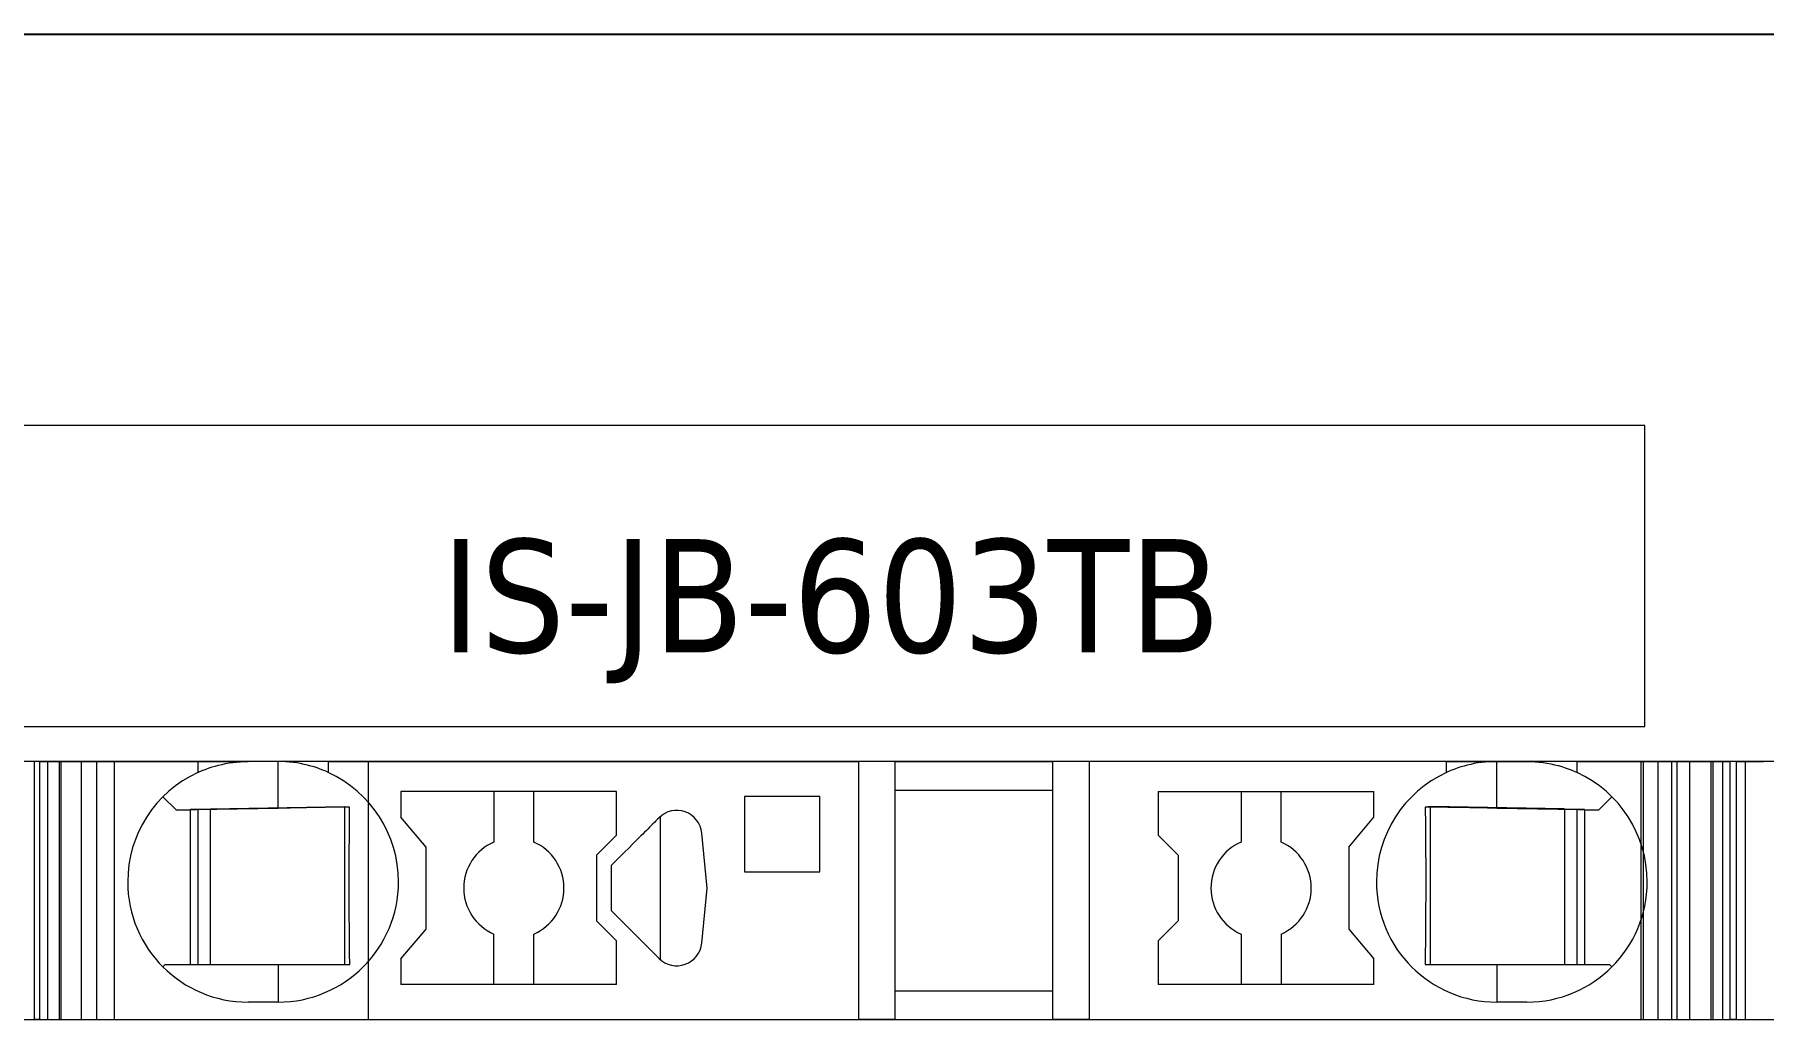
# Model space of a CAD drawing. Header units: millimetres. Extents: x 0 to 1680, y 0 to 1188.
# Drawn here: x 859.89 to 894.37, y 423.18 to 443 of the extents above; entities that cross this region are included whole.
import ezdxf
from ezdxf.enums import TextEntityAlignment as Align

# ---------------------------------------------------------------- set-up
doc = ezdxf.new("R2010")
doc.units = ezdxf.units.MM
for name, color, linetype, lineweight in [('EPLAN100', 7, 'Continuous', 13), ('EPLAN108', 5, 'Continuous', 9), ('EPLAN309', 5, 'Continuous', 5), ('EPLAN310', 5, 'Continuous', 5), ('EPLAN400', 5, 'Continuous', 9), ('EPLAN440', 73, 'Continuous', 9), ('EPLAN493', 5, 'Continuous', 5), ('EPLAN500', 7, 'Continuous', 9), ('EPLAN501', 7, 'Continuous', 9), ('EPLAN502', 7, 'Continuous', 9), ('EPLAN503', 7, 'Continuous', 9), ('EPLAN504', 7, 'Continuous', 9), ('MAIN-1', 7, 'Continuous', 5), ('MAIN-2', 7, 'Continuous', 5)]:
    doc.layers.add(name, color=color, linetype=linetype, lineweight=lineweight)
doc.styles.add('Tahoma', font='')
doc.styles.get('Tahoma').set_extended_font_data('Tahoma')

# ---------------------------------------------------------------- blocks, each defined once
blk = doc.blocks.new('EPLSYM_LibrarySPECIAL_Symbol12_Variant0_Placement8_26')
at = {"layer": 'EPLAN309', "lineweight": 13, "ltscale": 16}
blk.add_lwpolyline([(0, -5.15), (68.15, -5.15), (68.15, 0), (0, 0)], close=True, dxfattribs=at)
at = {"layer": 'EPLAN493', "color": 5, "style": 'Tahoma'}
blk.add_attdef('17_20450', text='', height=2.3478, dxfattribs=at).set_placement((0, -21.83478), align=Align.MIDDLE_RIGHT)
blk = doc.blocks.new('EPLSYM_LibrarySPECIAL_Symbol11_Variant0_Placement8')
at = {"layer": 'EPLAN310', "lineweight": 25, "ltscale": 16}
blk.add_lwpolyline([(0, -240), (150, -240), (150, 0), (0, 0)], close=True, dxfattribs=at)
at = {"layer": 'EPLAN400', "color": 5, "style": 'Tahoma'}
blk.add_attdef('17_20010', text='', height=2.2575, dxfattribs=at).set_placement((-1.5, -0.9515), align=Align.TOP_RIGHT)
at = {"layer": 'EPLAN440', "color": 73, "style": 'Tahoma'}
blk.add_attdef('17_20300', text='', height=1.6254, dxfattribs=at).set_placement((-1.5, -4.57508), align=Align.TOP_RIGHT)
at = {"layer": 'EPLAN500', "color": 7, "style": 'Tahoma'}
blk.add_attdef('17_20027', text='', height=1.6254, dxfattribs=at).set_placement((-1.5, -7.27508), align=Align.TOP_RIGHT)
at = {"layer": 'EPLAN501', "color": 7, "style": 'Tahoma'}
blk.add_attdef('17_20011', text='', height=1.6254, dxfattribs=at).set_placement((-1.5, -12.67508), align=Align.TOP_RIGHT)
at = {"layer": 'EPLAN502', "color": 7, "style": 'Tahoma'}
blk.add_attdef('17_20025', text='', height=1.6254, dxfattribs=at).set_placement((-1.5, -15.37508), align=Align.TOP_RIGHT)
at = {"layer": 'EPLAN503', "color": 7, "style": 'Tahoma'}
blk.add_attdef('17_20024', text='', height=1.6254, dxfattribs=at).set_placement((-1.5, -18.07508), align=Align.TOP_RIGHT)
at = {"layer": 'EPLAN504', "color": 7, "style": 'Tahoma'}
blk.add_attdef('17_20901[1]', text='', height=1.6254, dxfattribs=at).set_placement((-1.5, -9.97508), align=Align.TOP_RIGHT)

msp = doc.modelspace()

# ---------------------------------------------------------------- linework, layer by layer
at = {"layer": 'EPLAN100', "lineweight": 0, "ltscale": 6}
msp.add_lwpolyline([(854, 429.2), (892, 429.2), (892, 435.2), (854, 435.2)], close=True, dxfattribs=at)
at = {"layer": 'MAIN-1'}
for p, q in [((860.001, 428.5), (859.893, 428.5)), ((859.893, 423.35), (859.893, 428.5)), ((860.001, 428.5), (863.15, 428.5)), ((860.001, 423.35), (860.001, 428.5)), ((863.15, 428.5), (864.15, 428.5)), ((863.15, 428.5), (863.15, 428.282)), ((863.15, 428.282), (863.202, 428.305)), ((863.202, 428.305), (863.256, 428.327)), ((863.256, 428.327), (863.313, 428.349)), ((863.313, 428.349), (863.372, 428.37)), ((863.372, 428.37), (863.433, 428.39)), ((863.433, 428.39), (863.497, 428.409)), ((863.497, 428.409), (863.563, 428.427)), ((863.563, 428.427), (863.631, 428.443)), ((863.631, 428.443), (863.701, 428.458)), ((863.701, 428.458), (863.772, 428.47)), ((863.772, 428.47), (863.846, 428.481)), ((863.846, 428.481), (863.921, 428.489)), ((863.921, 428.489), (863.997, 428.495)), ((863.997, 428.495), (864.073, 428.499)), ((864.073, 428.499), (864.15, 428.5)), ((864.75, 428.5), (864.15, 428.5)), ((864.827, 428.499), (864.75, 428.5)), ((865.75, 428.5), (864.75, 428.5)), ((864.75, 427.568), (864.75, 428.5)), ((864.903, 428.495), (864.827, 428.499)), ((864.979, 428.489), (864.903, 428.495)), ((865.054, 428.481), (864.979, 428.489)), ((865.128, 428.47), (865.054, 428.481)), ((865.199, 428.458), (865.128, 428.47)), ((865.269, 428.443), (865.199, 428.458)), ((865.337, 428.427), (865.269, 428.443)), ((865.403, 428.409), (865.337, 428.427)), ((865.467, 428.39), (865.403, 428.409)), ((865.528, 428.37), (865.467, 428.39)), ((865.587, 428.349), (865.528, 428.37)), ((865.644, 428.327), (865.587, 428.349)), ((865.698, 428.305), (865.644, 428.327)), ((865.75, 428.282), (865.698, 428.305)), ((865.75, 428.5), (876.332, 428.5)), ((865.75, 428.5), (865.75, 428.282)), ((877.05, 428.5), (876.332, 428.5)), ((876.332, 423.35), (876.332, 428.5)), ((877.05, 428.5), (880.2, 428.5)), ((877.05, 428.5), (877.05, 423.35)), ((880.919, 428.5), (880.2, 428.5)), ((880.2, 423.35), (880.2, 428.5)), ((888.05, 428.5), (880.919, 428.5)), ((880.919, 428.5), (880.919, 423.35)), ((888.05, 428.5), (889.05, 428.5)), ((888.05, 428.282), (888.05, 428.5)), ((888.102, 428.305), (888.05, 428.282)), ((888.156, 428.327), (888.102, 428.305)), ((888.213, 428.349), (888.156, 428.327)), ((888.272, 428.37), (888.213, 428.349)), ((888.333, 428.39), (888.272, 428.37)), ((888.397, 428.409), (888.333, 428.39)), ((888.463, 428.427), (888.397, 428.409)), ((888.531, 428.443), (888.463, 428.427)), ((888.601, 428.458), (888.531, 428.443)), ((888.673, 428.47), (888.601, 428.458)), ((888.746, 428.481), (888.673, 428.47)), ((888.821, 428.489), (888.746, 428.481)), ((888.897, 428.495), (888.821, 428.489)), ((888.973, 428.499), (888.897, 428.495)), ((889.05, 428.5), (888.973, 428.499)), ((889.05, 427.568), (889.05, 428.5)), ((889.05, 428.5), (889.65, 428.5)), ((889.65, 428.5), (889.732, 428.499)), ((890.65, 428.5), (889.65, 428.5)), ((889.732, 428.499), (889.814, 428.494)), ((889.814, 428.494), (889.896, 428.487)), ((889.896, 428.487), (889.975, 428.478)), ((889.975, 428.478), (890.053, 428.466)), ((890.053, 428.466), (890.13, 428.452)), ((890.13, 428.452), (890.204, 428.435)), ((890.204, 428.435), (890.275, 428.417)), ((890.275, 428.417), (890.345, 428.397)), ((890.345, 428.397), (890.411, 428.376)), ((890.411, 428.376), (890.475, 428.354)), ((890.475, 428.354), (890.536, 428.331)), ((890.536, 428.331), (890.594, 428.306)), ((890.594, 428.306), (890.65, 428.282)), ((890.65, 428.5), (893.704, 428.5)), ((890.65, 428.282), (890.65, 428.5)), ((893.832, 428.5), (893.704, 428.5)), ((893.704, 423.35), (893.704, 428.5)), ((893.832, 428.5), (894.367, 428.5)), ((893.832, 423.35), (893.832, 428.5)), ((867.2, 427.9), (867.2, 427.389)), ((871.5, 427.9), (867.2, 427.9)), ((869.05, 427.9), (869.05, 426.892)), ((869.85, 426.892), (869.85, 427.9)), ((871.5, 427.029), (871.5, 427.9)), ((877.05, 427.925), (880.2, 427.925)), ((882.3, 427.9), (882.3, 427.029)), ((882.3, 427.9), (886.6, 427.9)), ((883.95, 427.9), (883.95, 426.892)), ((884.75, 426.892), (884.75, 427.9)), ((886.6, 427.389), (886.6, 427.9)), ((862.453, 427.797), (862.717, 427.533)), ((862.717, 427.533), (864.75, 427.568)), ((863, 424.45), (863, 427.538)), ((863.15, 427.54), (863.15, 424.45)), ((863.4, 424.45), (863.4, 427.545)), ((864.87, 427.57), (864.75, 427.568)), ((864.987, 427.572), (864.87, 427.57)), ((865.1, 427.574), (864.987, 427.572)), ((865.209, 427.576), (865.1, 427.574)), ((865.313, 427.578), (865.209, 427.576)), ((865.412, 427.579), (865.313, 427.578)), ((865.507, 427.581), (865.412, 427.579)), ((865.599, 427.583), (865.507, 427.581)), ((865.688, 427.584), (865.599, 427.583)), ((865.774, 427.586), (865.688, 427.584)), ((865.858, 427.587), (865.774, 427.586)), ((865.94, 427.588), (865.858, 427.587)), ((866.02, 427.59), (865.94, 427.588)), ((866.099, 427.591), (866.02, 427.59)), ((866.079, 424.45), (866.079, 427.591)), ((866.176, 427.592), (866.099, 427.591)), ((866.175, 427.45), (866.176, 427.522)), ((866.176, 427.522), (866.176, 427.592)), ((874.05, 427.8), (874.05, 426.3)), ((875.55, 427.8), (874.05, 427.8)), ((875.55, 426.3), (875.55, 427.8)), ((887.624, 427.592), (887.625, 427.522)), ((887.685, 427.591), (887.624, 427.592)), ((887.625, 427.522), (887.625, 427.45)), ((887.746, 427.59), (887.685, 427.591)), ((887.721, 427.591), (887.721, 424.45)), ((887.809, 427.589), (887.746, 427.59)), ((887.873, 427.588), (887.809, 427.589)), ((887.937, 427.587), (887.873, 427.588)), ((888.003, 427.586), (887.937, 427.587)), ((888.071, 427.585), (888.003, 427.586)), ((888.14, 427.584), (888.071, 427.585)), ((888.21, 427.582), (888.14, 427.584)), ((888.283, 427.581), (888.21, 427.582)), ((888.358, 427.58), (888.283, 427.581)), ((888.435, 427.579), (888.358, 427.58)), ((888.514, 427.577), (888.435, 427.579)), ((888.597, 427.576), (888.514, 427.577)), ((888.682, 427.575), (888.597, 427.576)), ((888.771, 427.573), (888.682, 427.575)), ((888.862, 427.571), (888.771, 427.573)), ((888.955, 427.57), (888.862, 427.571)), ((889.05, 427.568), (888.955, 427.57)), ((889.05, 427.568), (891.083, 427.533)), ((890.4, 427.545), (890.4, 424.45)), ((890.65, 424.45), (890.65, 427.54)), ((890.8, 427.538), (890.8, 424.45)), ((891.083, 427.533), (891.347, 427.797)), ((866.171, 427.07), (866.172, 427.149)), ((866.172, 427.149), (866.173, 427.227)), ((866.173, 427.303), (866.174, 427.377)), ((866.173, 427.227), (866.173, 427.303)), ((866.174, 427.377), (866.175, 427.45)), ((867.7, 426.793), (867.2, 427.389)), ((872.127, 427.159), (872.094, 427.126)), ((872.158, 427.191), (872.127, 427.159)), ((872.19, 427.222), (872.158, 427.191)), ((872.221, 427.253), (872.19, 427.222)), ((872.252, 427.285), (872.221, 427.253)), ((872.284, 427.316), (872.252, 427.285)), ((872.315, 427.347), (872.284, 427.316)), ((872.346, 427.379), (872.315, 427.347)), ((872.367, 427.398), (872.367, 424.552)), ((886.1, 426.793), (886.6, 427.389)), ((887.625, 427.45), (887.626, 427.377)), ((887.626, 427.377), (887.627, 427.303)), ((887.627, 427.303), (887.628, 427.227)), ((887.628, 427.227), (887.628, 427.149)), ((887.628, 427.149), (887.629, 427.07)), ((866.169, 426.817), (866.17, 426.904)), ((866.169, 426.726), (866.169, 426.817)), ((866.17, 426.988), (866.171, 427.07)), ((866.17, 426.904), (866.17, 426.988)), ((867.7, 425.157), (867.7, 426.793)), ((871.1, 426.629), (871.5, 427.029)), ((871.823, 426.856), (871.742, 426.774)), ((871.902, 426.934), (871.823, 426.856)), ((871.943, 426.975), (871.902, 426.934)), ((871.983, 427.015), (871.943, 426.975)), ((872.021, 427.053), (871.983, 427.015)), ((872.058, 427.09), (872.021, 427.053)), ((872.094, 427.126), (872.058, 427.09)), ((873.302, 425.975), (873.198, 427.072)), ((882.7, 426.629), (882.3, 427.029)), ((886.1, 426.793), (886.1, 425.157)), ((887.629, 427.07), (887.63, 426.988)), ((887.63, 426.988), (887.63, 426.904)), ((887.63, 426.904), (887.631, 426.817)), ((887.631, 426.817), (887.631, 426.726)), ((866.167, 426.431), (866.168, 426.534)), ((866.168, 426.632), (866.169, 426.726)), ((866.168, 426.534), (866.168, 426.632)), ((871.1, 426.629), (871.1, 425.321)), ((871.486, 426.518), (871.4, 426.432)), ((871.572, 426.604), (871.486, 426.518)), ((871.658, 426.69), (871.572, 426.604)), ((871.742, 426.774), (871.658, 426.69)), ((882.7, 426.629), (882.7, 425.321)), ((887.631, 426.726), (887.632, 426.632)), ((887.632, 426.632), (887.633, 426.534)), ((887.633, 426.534), (887.633, 426.431)), ((866.167, 426.324), (866.167, 426.431)), ((866.167, 426.213), (866.167, 426.324)), ((866.167, 426.1), (866.167, 426.213)), ((866.167, 425.979), (866.167, 426.1)), ((871.4, 426.302), (871.4, 426.432)), ((871.4, 426.171), (871.4, 426.302)), ((871.4, 426.04), (871.4, 426.171)), ((874.05, 426.3), (875.55, 426.3)), ((887.633, 426.431), (887.633, 426.324)), ((887.633, 426.324), (887.633, 426.213)), ((887.633, 426.213), (887.634, 426.1)), ((887.634, 426.1), (887.633, 425.979)), ((866.167, 425.861), (866.167, 425.979)), ((866.167, 425.747), (866.167, 425.861)), ((871.4, 425.91), (871.4, 426.04)), ((871.4, 425.779), (871.4, 425.91)), ((871.4, 425.648), (871.4, 425.779)), ((873.198, 424.878), (873.302, 425.975)), ((887.633, 425.979), (887.633, 425.861)), ((887.633, 425.861), (887.633, 425.747)), ((866.168, 425.638), (866.167, 425.747)), ((866.168, 425.534), (866.168, 425.638)), ((866.169, 425.434), (866.168, 425.534)), ((866.169, 425.339), (866.169, 425.434)), ((871.4, 425.518), (871.4, 425.648)), ((871.4, 425.518), (872.346, 424.571)), ((887.632, 425.534), (887.631, 425.434)), ((887.631, 425.434), (887.631, 425.339)), ((887.633, 425.747), (887.632, 425.638)), ((887.632, 425.638), (887.632, 425.534)), ((866.17, 425.248), (866.169, 425.339)), ((866.171, 425.159), (866.17, 425.248)), ((866.172, 425.073), (866.171, 425.159)), ((866.172, 424.99), (866.172, 425.073)), ((867.2, 424.561), (867.7, 425.157)), ((871.5, 424.921), (871.1, 425.321)), ((882.7, 425.321), (882.3, 424.921)), ((886.1, 425.157), (886.6, 424.561)), ((887.629, 425.159), (887.628, 425.073)), ((887.628, 425.073), (887.628, 424.99)), ((887.63, 425.248), (887.629, 425.159)), ((887.631, 425.339), (887.63, 425.248)), ((866.173, 424.908), (866.172, 424.99)), ((866.174, 424.829), (866.173, 424.908)), ((866.175, 424.75), (866.174, 424.829)), ((866.176, 424.674), (866.175, 424.75)), ((869.05, 424.05), (869.05, 425.058)), ((869.85, 424.05), (869.85, 425.058)), ((871.5, 424.05), (871.5, 424.921)), ((882.3, 424.921), (882.3, 424.05)), ((883.95, 425.058), (883.95, 424.05)), ((884.75, 425.058), (884.75, 424.05)), ((887.625, 424.75), (887.624, 424.674)), ((887.626, 424.829), (887.625, 424.75)), ((887.627, 424.908), (887.626, 424.829)), ((887.628, 424.99), (887.627, 424.908)), ((862.5, 424.45), (862.453, 424.403)), ((862.5, 424.45), (864.75, 424.45)), ((864.75, 424.45), (864.842, 424.45)), ((864.75, 424.45), (864.75, 423.7)), ((864.842, 424.45), (864.933, 424.45)), ((864.933, 424.45), (865.023, 424.45)), ((865.023, 424.45), (865.11, 424.45)), ((865.11, 424.45), (865.195, 424.45)), ((865.195, 424.45), (865.278, 424.45)), ((865.278, 424.45), (865.358, 424.45)), ((865.358, 424.45), (865.436, 424.45)), ((865.436, 424.45), (865.511, 424.45)), ((865.511, 424.45), (865.585, 424.45)), ((865.585, 424.45), (865.657, 424.45)), ((865.657, 424.45), (865.726, 424.45)), ((865.726, 424.45), (865.795, 424.45)), ((865.795, 424.45), (865.861, 424.45)), ((865.861, 424.45), (865.927, 424.45)), ((865.927, 424.45), (865.991, 424.45)), ((865.991, 424.45), (866.055, 424.45)), ((866.055, 424.45), (866.117, 424.45)), ((866.117, 424.45), (866.178, 424.45)), ((866.176, 424.598), (866.176, 424.674)), ((866.177, 424.524), (866.176, 424.598)), ((866.178, 424.45), (866.177, 424.524)), ((867.2, 424.561), (867.2, 424.05)), ((886.6, 424.05), (886.6, 424.561)), ((887.623, 424.524), (887.622, 424.45)), ((887.622, 424.45), (887.683, 424.45)), ((887.624, 424.598), (887.623, 424.524)), ((887.624, 424.674), (887.624, 424.598)), ((887.683, 424.45), (887.746, 424.45)), ((887.746, 424.45), (887.809, 424.45)), ((887.809, 424.45), (887.873, 424.45)), ((887.873, 424.45), (887.939, 424.45)), ((887.939, 424.45), (888.005, 424.45)), ((888.005, 424.45), (888.074, 424.45)), ((888.074, 424.45), (888.144, 424.45)), ((888.144, 424.45), (888.215, 424.45)), ((888.215, 424.45), (888.289, 424.45)), ((888.289, 424.45), (888.364, 424.45)), ((888.364, 424.45), (888.442, 424.45)), ((888.442, 424.45), (888.522, 424.45)), ((888.522, 424.45), (888.605, 424.45)), ((888.605, 424.45), (888.69, 424.45)), ((888.69, 424.45), (888.778, 424.45)), ((888.778, 424.45), (888.867, 424.45)), ((888.867, 424.45), (888.958, 424.45)), ((888.958, 424.45), (889.05, 424.45)), ((889.05, 424.45), (891.3, 424.45)), ((889.05, 424.45), (889.05, 423.7)), ((891.347, 424.403), (891.3, 424.45)), ((871.5, 424.05), (867.2, 424.05)), ((886.6, 424.05), (882.3, 424.05)), ((864.75, 423.7), (864.15, 423.7)), ((877.05, 423.925), (880.2, 423.925)), ((889.65, 423.7), (889.05, 423.7)), ((860.001, 423.35), (859.893, 423.35)), ((860.001, 423.35), (876.332, 423.35)), ((877.05, 423.35), (876.332, 423.35)), ((877.05, 423.35), (880.2, 423.35)), ((880.919, 423.35), (880.2, 423.35)), ((880.919, 423.35), (893.704, 423.35)), ((892.544, 423.35), (892.544, 423.35)), ((892.65, 423.35), (892.65, 423.35)), ((893.832, 423.35), (893.704, 423.35)), ((893.832, 423.35), (894.367, 423.35))]:
    msp.add_line(p, q, dxfattribs=at)
for centre, radius, start, end in [((864.15, 426.1), 2.4, 114.6244, 180), ((864.75, 426.1), 2.4, 0, 65.3756), ((889.05, 426.1), 2.4, 114.6244, 180), ((889.65, 426.1), 2.4, 0, 65.3756), ((872.7, 427.025), 0.5, 5.4404, 135), ((869.45, 425.975), 1, 113.5782, 180), ((869.45, 425.975), 1, 0, 66.4218), ((884.35, 425.975), 1, 113.5782, 180), ((884.35, 425.975), 1, 0, 66.4218), ((864.15, 426.1), 2.4, 180, 270), ((864.75, 426.1), 2.4, 270, 0), ((889.05, 426.1), 2.4, 180, 270), ((889.65, 426.1), 2.4, 270, 0), ((869.45, 425.975), 1, 180, 246.4218), ((869.45, 425.975), 1, 293.5782, 0), ((884.35, 425.975), 1, 180, 246.4218), ((884.35, 425.975), 1, 293.5782, 0), ((872.7, 424.925), 0.5, 225, 354.5596)]:
    msp.add_arc(centre, radius, start, end, dxfattribs=at)
at = {"layer": 'MAIN-2'}
for p, q in [((860.15, 428.5), (860.15, 423.35)), ((860.389, 423.35), (860.389, 428.5)), ((860.417, 428.5), (860.417, 423.35)), ((860.82, 428.5), (860.82, 423.35)), ((861.136, 423.35), (861.136, 428.5)), ((861.481, 428.5), (861.481, 423.35)), ((866.55, 423.35), (866.55, 428.5)), ((891.931, 423.35), (891.931, 428.5)), ((891.971, 428.5), (891.971, 423.35)), ((892.262, 428.5), (892.262, 423.35)), ((892.544, 423.35), (892.544, 428.5)), ((892.65, 423.35), (892.65, 428.5)), ((892.891, 428.5), (892.891, 423.35)), ((893.316, 428.5), (893.316, 423.35)), ((893.361, 428.5), (893.361, 423.35)), ((893.363, 423.35), (893.363, 428.5)), ((893.55, 428.5), (893.55, 423.35)), ((894.008, 423.35), (894.008, 428.5)), ((862.717, 427.533), (863, 427.538)), ((863.15, 427.542), (863, 427.539)), ((863, 427.539), (863, 427.538)), ((863, 427.538), (863, 427.538)), ((863.4, 427.548), (863.15, 427.543)), ((863.15, 427.542), (863.15, 427.543)), ((863.15, 427.542), (863.15, 427.54)), ((863.4, 427.553), (866.079, 427.6)), ((863.4, 427.548), (863.4, 427.553)), ((863.4, 427.545), (863.4, 427.548)), ((866.079, 427.6), (866.176, 427.592)), ((866.079, 427.591), (866.079, 427.6)), ((887.721, 427.6), (887.624, 427.592)), ((887.721, 427.6), (887.721, 427.591)), ((890.4, 427.553), (887.721, 427.6)), ((890.4, 427.548), (890.4, 427.553)), ((890.65, 427.543), (890.4, 427.548)), ((890.4, 427.548), (890.4, 427.545)), ((890.65, 427.543), (890.65, 427.542)), ((890.8, 427.539), (890.65, 427.542)), ((890.65, 427.54), (890.65, 427.542)), ((890.8, 427.538), (890.8, 427.539)), ((890.8, 427.538), (891.083, 427.533)), ((890.8, 427.538), (890.8, 427.538)), ((863.15, 424.45), (863.15, 424.45)), ((863.4, 424.45), (863.4, 424.45)), ((890.4, 424.45), (890.4, 424.45)), ((890.65, 424.45), (890.65, 424.45)), ((891.347, 424.403), (891.347, 424.403))]:
    msp.add_line(p, q, dxfattribs=at)

# ---------------------------------------------------------------- block references
for name, p in [('EPLSYM_LibrarySPECIAL_Symbol11_Variant0_Placement8', (797, 443)), ('EPLSYM_LibrarySPECIAL_Symbol12_Variant0_Placement8_26', (841, 428.5))]:
    msp.add_blockref(name, p)

# ---------------------------------------------------------------- texts
at = {"layer": 'EPLAN108', "color": 5, "style": 'Tahoma'}
msp.add_text('IS-JB-603TB', height=2.2575, dxfattribs=at).set_placement((868, 430), align=Align.BOTTOM_LEFT)

doc.saveas('drawing.dxf')
